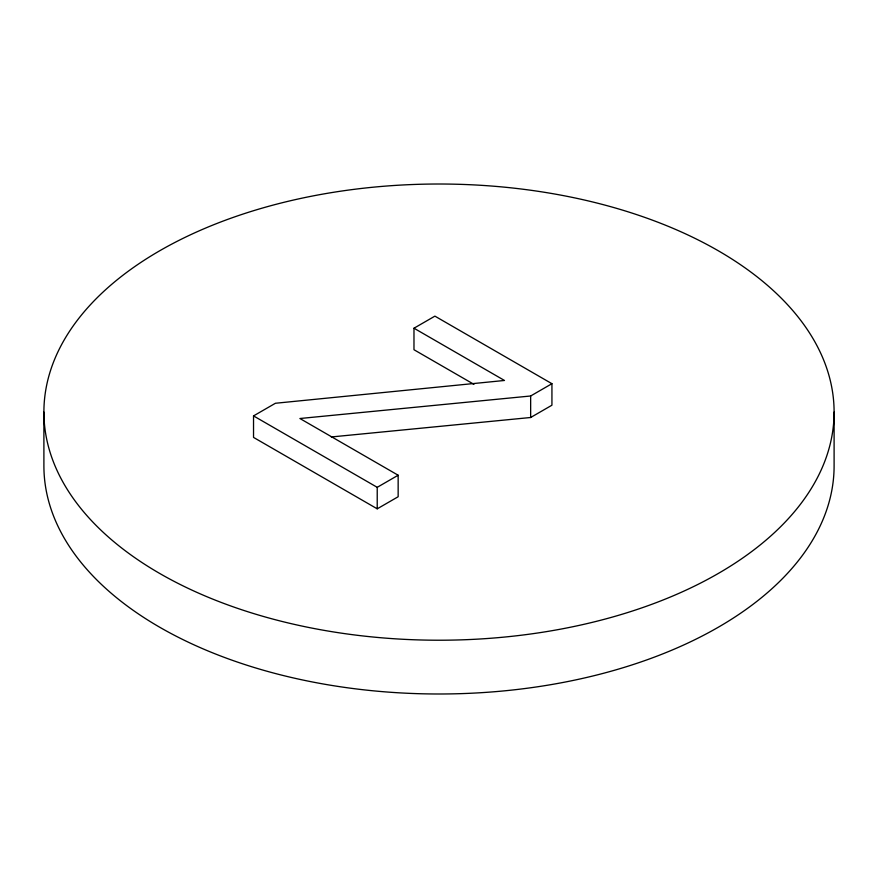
<?xml version="1.0" encoding="UTF-8"?>
<svg xmlns="http://www.w3.org/2000/svg" width="878" height="878" viewBox="0 0 878 878"><rect width="100%" height="100%" fill="white"/><g stroke="black" fill="none" stroke-linecap="round" stroke-linejoin="round"><path stroke-width="1.32" d="M331.313 436.959L530.652 417.5L551.933 405.208L551.933 383.697L530.652 395.989L299.914 418.51L398.151 475.228L398.151 496.739L377.222 508.823L253.533 437.409L253.533 415.909L275.418 403.265L504.477 380.47L413.977 328.218L413.977 349.729L473.922 384.334M413.977 328.218L434.906 316.135L551.933 383.697M253.533 415.909L377.222 487.323L398.151 475.228M834.1 412.111A395.1 228.104 0 0 1 241.45 609.661A395.1 228.104 0 0 1 241.45 214.572A395.1 228.104 0 0 1 834.1 412.111L834.1 465.889A395.1 228.104 0 0 1 439 693.993A395.1 228.104 0 0 1 43.9 465.889L43.9 412.111M530.652 395.989L530.652 417.5M377.222 487.323L377.222 508.823"/></g></svg>
